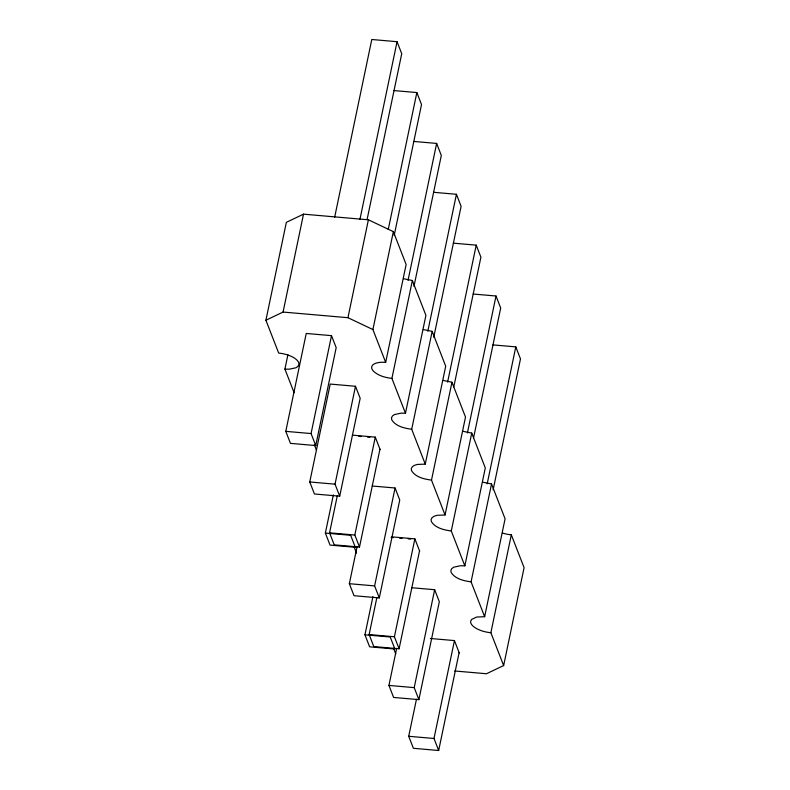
<?xml version="1.0" encoding="UTF-8"?>
<svg xmlns="http://www.w3.org/2000/svg" width="790" height="790" viewBox="0 0 790 790"><rect width="100%" height="100%" fill="white"/><g stroke="black" fill="none" stroke-linecap="round" stroke-linejoin="round"><path stroke-width="1.19" d="M287.906 354.769L284.913 369.098L289.17 369.207L295.914 367.794L297.949 366.363L298.877 364.575A17.439 7.475 11.8 0 0 278.682 353.081L265.904 320.236L286.355 222.336L303.518 214.159L368.397 219.798L393.351 231.648L406.129 264.482L385.678 362.383A17.439 7.475 11.8 0 0 373.324 371.053C378.291 375.793 385.263 377.62 391.909 378.41L405.468 413.249L401.211 413.14L394.467 414.562L392.433 415.984L391.504 417.772L391.731 419.796C395.849 426.462 404.48 428.249 411.699 429.266L425.257 464.115L417.248 464.451L414.256 465.419L412.222 466.851L411.294 468.638L411.531 470.662C415.639 477.328 424.269 479.115 431.498 480.132L445.047 514.981L437.048 515.317L434.046 516.285L432.021 517.717L431.083 519.494L431.32 521.519C435.428 528.184 444.059 529.971 451.288 530.999L464.846 565.837L460.59 565.729L453.845 567.151L451.811 568.573L450.873 570.36L451.11 572.385C455.218 579.05 463.849 580.838 471.077 581.855L484.635 616.704L476.627 617.039L471.6 619.439L470.672 621.226A17.439 7.475 11.8 0 0 490.867 632.721L503.645 665.565L486.482 673.742L454.655 670.977M265.904 320.236L283.067 312.06L303.518 214.159M285.782 431.36L306.234 333.459L331.514 335.651L336.185 347.669L315.733 445.57L290.453 443.368L285.782 431.36L311.062 433.552L315.733 445.57M334.644 217.29L371.784 39.5L397.054 41.702L401.735 53.71L367.103 219.482M311.062 433.552L331.514 335.651M359.914 219.482L397.054 41.702M309.759 481.969L330.22 384.068L355.49 386.271L360.171 398.279L339.71 496.179L314.44 493.987L309.759 481.969L335.039 484.171L339.71 496.179M385.678 362.383L372.9 329.549L347.946 317.699L368.397 219.798M335.039 484.171L355.49 386.271M388.246 229.505L416.853 92.558L393.983 90.574M325.362 533.082L350.642 535.284L355.312 547.292L330.042 545.1L325.362 533.082L333.35 494.876M379.96 449.145L359.509 547.045L334.229 544.853L329.558 532.835L337.291 495.824M372.9 329.549L393.351 231.648M394.171 235.509L421.524 104.576L416.853 92.558M359.509 547.045L354.829 535.028L375.28 437.127L352.419 435.142M408.035 280.371L436.643 143.425L413.772 141.44M391.909 378.41L412.36 280.509L403.522 278.702M372.209 486.008L395.069 487.993L399.75 500.011L379.299 597.912L354.019 595.709L349.348 583.701L357.08 546.69M413.96 286.375L441.314 155.442L436.643 143.425M405.468 413.249L425.919 315.348L412.36 280.509M379.299 597.912L374.618 585.894L395.069 487.993M427.825 331.227L456.432 194.291L433.562 192.296M364.95 634.814L390.221 637.007L394.901 649.024L369.621 646.822L364.95 634.814L372.929 596.608M411.699 429.266L432.16 331.365L423.312 329.558M419.539 550.867L399.088 648.778L373.808 646.576L369.137 634.558L376.87 597.546M433.75 337.241L461.103 206.299L456.432 194.291M425.257 464.115L445.708 366.214L432.16 331.365M399.088 648.778L394.407 636.76L414.869 538.859L391.998 536.864M447.614 382.093L476.222 245.147L453.351 243.162M431.498 480.132L451.949 382.232L443.101 380.425M411.788 587.73L434.658 589.715L439.329 601.733L418.878 699.634L393.608 697.442L388.927 685.424L396.659 648.412M453.796 386.903L480.903 257.165L476.222 245.147M445.047 514.981L465.507 417.071L451.949 382.232M418.878 699.634L414.207 687.626L434.658 589.715M467.404 432.959L496.011 296.013L473.151 294.028M451.288 530.999L471.739 433.098L462.891 431.291M459.118 652.599L438.667 750.5L413.397 748.298L408.716 736.29L416.449 699.278M473.585 437.769L500.692 308.031L496.011 296.013M464.846 565.837L485.297 467.937L471.739 433.098M438.667 750.5L433.996 738.482L454.447 640.581L430.372 638.488M487.193 483.816L515.801 346.879L492.94 344.894M471.077 581.855L491.528 483.954L482.69 482.157M493.128 489.83L520.482 358.897L515.801 346.879M484.635 616.704L505.087 518.803L491.528 483.954M490.867 632.721L511.318 534.82A17.439 7.475 11.8 0 1 502.479 533.013M503.645 665.565L524.096 567.664L511.318 534.82M283.067 312.06L347.946 317.699M358.838 436.317L361.287 436.524M367.419 437.058L369.868 437.275M391.06 537.398L393.519 537.615M399.641 538.148L402.09 538.365M408.223 538.899L410.672 539.106M329.558 532.835L354.829 535.028M349.348 583.701L374.618 585.894M369.137 634.558L394.407 636.76M388.927 685.424L414.207 687.626M408.716 736.29L433.996 738.482M375.28 437.127L380.118 449.569M414.869 538.859L419.707 551.292M454.447 640.581L459.286 653.014M284.913 369.098L294.097 392.699M314.331 444.691L316.514 450.31M354.345 547.539L356.537 553.158M393.568 648.333L395.77 653.992"/></g></svg>
